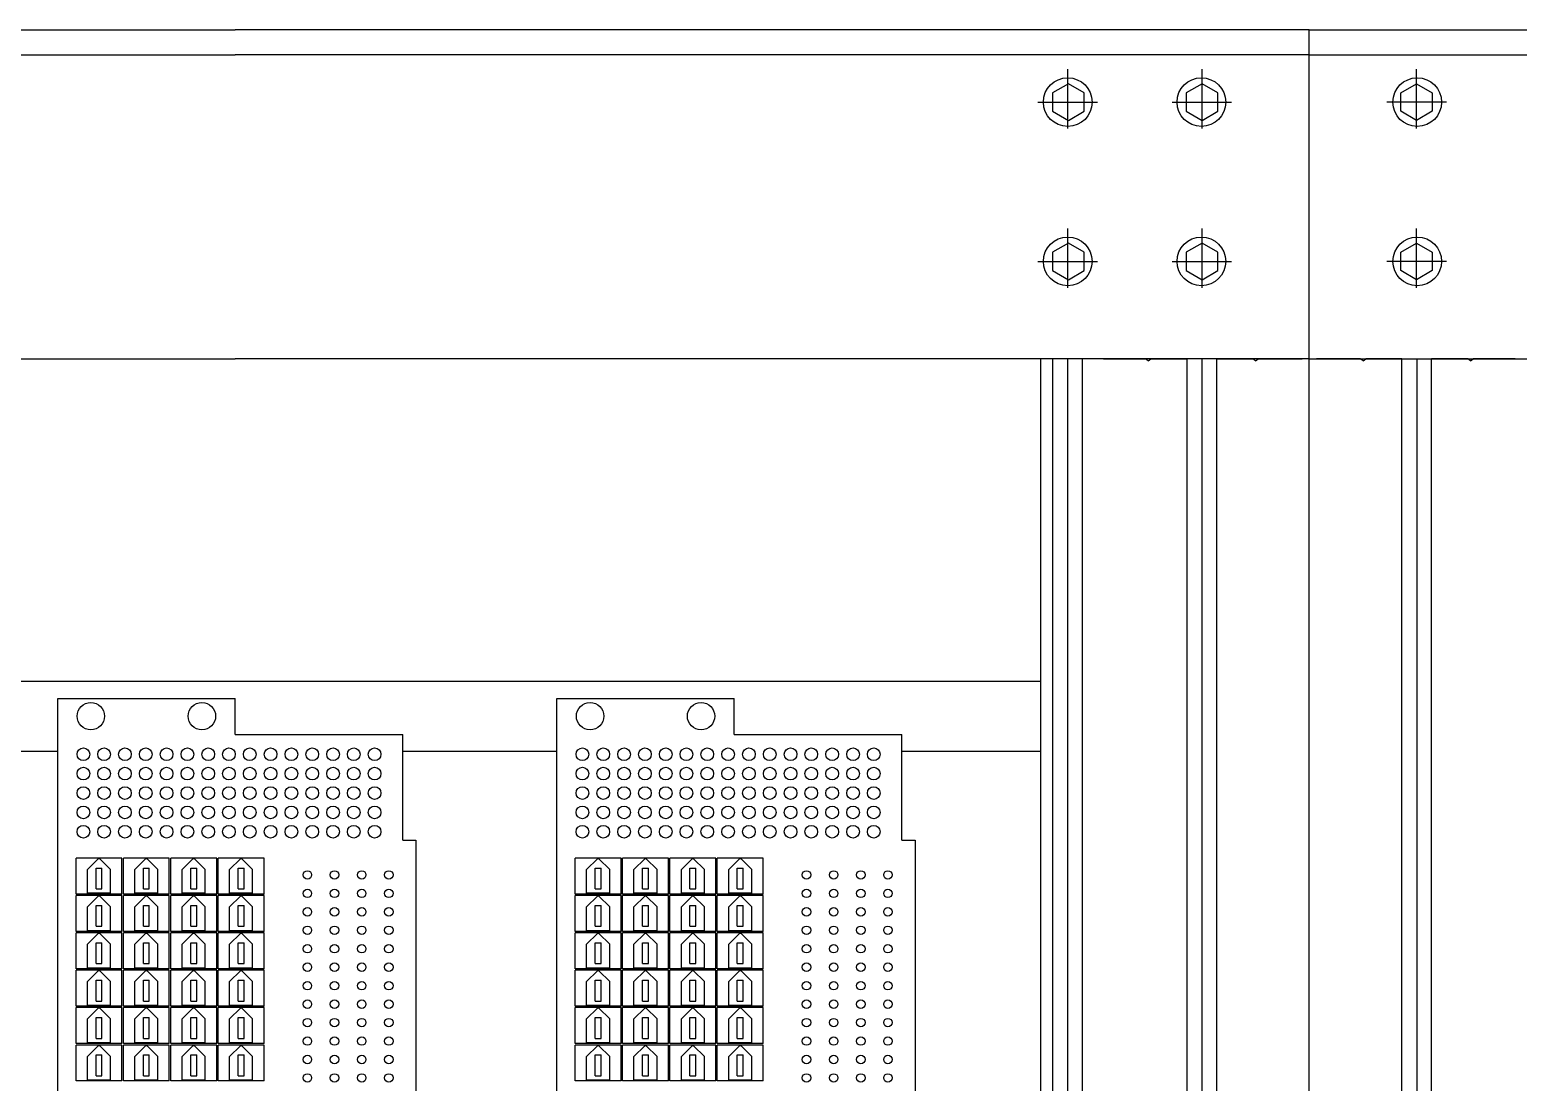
# Model space of a CAD drawing. Header units: millimetres. Extents: x 841 to 1682, y 0 to 594.
# Drawn here: x 1203.95 to 1219.59, y 463.29 to 474.36 of the extents above; entities that cross this region are included whole.
import ezdxf

# ---------------------------------------------------------------- set-up
doc = ezdxf.new("R2010")
doc.units = ezdxf.units.MM
doc.layers.add('A', color=4, linetype='Continuous')

msp = doc.modelspace()

# ---------------------------------------------------------------- linework, layer by layer
at = {"layer": 'A'}
for p, q in [((1194.814, 474.36), (1206.104, 474.36)), ((1194.814, 474.36), (1206.104, 474.36)), ((1217.393, 474.36), (1206.104, 474.36)), ((1217.393, 474.36), (1206.104, 474.36)), ((1217.393, 474.36), (1214.571, 474.36)), ((1217.393, 470.898), (1217.393, 474.36)), ((1217.393, 395.032), (1217.393, 474.36)), ((1217.393, 474.36), (1220.216, 474.36)), ((1217.393, 470.898), (1217.393, 474.36)), ((1217.393, 474.36), (1228.683, 474.36)), ((1217.393, 474.36), (1228.683, 474.36)), ((1217.393, 395.032), (1217.393, 474.36)), ((1194.814, 474.097), (1206.104, 474.097)), ((1194.814, 474.097), (1206.104, 474.097)), ((1217.393, 474.097), (1206.104, 474.097)), ((1217.393, 474.097), (1206.104, 474.097)), ((1217.393, 474.097), (1228.683, 474.097)), ((1217.393, 474.097), (1228.683, 474.097)), ((1214.855, 473.32), (1214.855, 473.946)), ((1216.266, 473.32), (1216.266, 473.946)), ((1218.52, 473.32), (1218.52, 473.946)), ((1214.54, 473.599), (1215.166, 473.599)), ((1215.951, 473.599), (1216.577, 473.599)), ((1218.835, 473.599), (1218.209, 473.599)), ((1214.855, 471.645), (1214.855, 472.271)), ((1216.266, 471.645), (1216.266, 472.271)), ((1218.52, 471.645), (1218.52, 472.271)), ((1214.54, 471.924), (1215.166, 471.924)), ((1215.951, 471.924), (1216.577, 471.924)), ((1218.835, 471.924), (1218.209, 471.924)), ((1194.814, 470.898), (1206.104, 470.898)), ((1217.393, 470.898), (1206.104, 470.898)), ((1214.571, 433.548), (1214.571, 470.898)), ((1214.697, 433.548), (1214.697, 470.898)), ((1214.853, 470.898), (1214.853, 433.548)), ((1215.009, 433.548), (1215.009, 470.898)), ((1215.229, 470.898), (1215.671, 470.898)), ((1215.229, 470.898), (1215.671, 470.898)), ((1215.7, 470.879), (1215.671, 470.898)), ((1215.7, 470.879), (1215.728, 470.898)), ((1215.728, 470.898), (1215.737, 470.898)), ((1215.728, 470.898), (1216.108, 470.898)), ((1216.108, 395.032), (1216.108, 470.898)), ((1216.264, 470.898), (1216.264, 395.006)), ((1216.42, 470.898), (1216.8, 470.898)), ((1216.42, 395.032), (1216.42, 470.898)), ((1216.8, 470.898), (1216.791, 470.898)), ((1216.829, 470.879), (1216.8, 470.898)), ((1216.829, 470.879), (1216.857, 470.898)), ((1216.857, 470.898), (1217.318, 470.898)), ((1217.393, 470.898), (1228.683, 470.898)), ((1217.929, 470.898), (1217.468, 470.898)), ((1217.958, 470.879), (1217.929, 470.898)), ((1217.958, 470.879), (1217.986, 470.898)), ((1218.366, 470.898), (1217.986, 470.898)), ((1217.986, 470.898), (1217.995, 470.898)), ((1218.366, 395.032), (1218.366, 470.898)), ((1218.522, 470.898), (1218.522, 395.006)), ((1219.058, 470.898), (1218.678, 470.898)), ((1218.678, 395.032), (1218.678, 470.898)), ((1219.058, 470.898), (1219.049, 470.898)), ((1219.087, 470.879), (1219.058, 470.898)), ((1219.087, 470.879), (1219.115, 470.898)), ((1219.557, 470.898), (1219.115, 470.898)), ((1219.557, 470.898), (1219.115, 470.898)), ((1217.393, 470.409), (1217.393, 470.747)), ((1217.393, 470.409), (1217.393, 470.747)), ((1197.636, 467.511), (1214.571, 467.511)), ((1204.242, 454.535), (1204.242, 467.327)), ((1204.242, 467.327), (1206.104, 467.327)), ((1206.104, 466.948), (1206.104, 467.327)), ((1209.487, 454.535), (1209.487, 467.327)), ((1209.487, 467.327), (1211.349, 467.327)), ((1211.349, 466.948), (1211.349, 467.327)), ((1206.104, 466.948), (1207.867, 466.948)), ((1207.867, 465.837), (1207.867, 466.948)), ((1211.349, 466.948), (1213.112, 466.948)), ((1213.112, 465.837), (1213.112, 466.948)), ((1202.621, 466.773), (1204.242, 466.773)), ((1207.867, 466.773), (1209.487, 466.773)), ((1213.112, 466.773), (1214.571, 466.773)), ((1207.867, 465.837), (1208.005, 465.837)), ((1208.005, 465.837), (1208.005, 455.645)), ((1213.112, 465.837), (1213.25, 465.837)), ((1213.25, 465.837), (1213.25, 455.645))]:
    msp.add_line(p, q, dxfattribs=at)
at = {"layer": 'A', "color": 2}
for p, q in [((1204.433, 465.272), (1204.433, 465.65)), ((1204.916, 465.65), (1204.433, 465.65)), ((1204.667, 465.643), (1204.553, 465.53)), ((1204.553, 465.28), (1204.553, 465.53)), ((1204.643, 465.545), (1204.705, 465.545)), ((1204.643, 465.326), (1204.643, 465.545)), ((1204.682, 465.643), (1204.667, 465.643)), ((1204.682, 465.643), (1204.795, 465.53)), ((1204.705, 465.326), (1204.705, 465.545)), ((1204.795, 465.28), (1204.795, 465.53)), ((1204.916, 465.272), (1204.916, 465.65)), ((1205.413, 465.65), (1204.931, 465.65)), ((1204.931, 465.272), (1204.931, 465.65)), ((1205.164, 465.643), (1205.051, 465.53)), ((1205.051, 465.28), (1205.051, 465.53)), ((1205.141, 465.545), (1205.203, 465.545)), ((1205.141, 465.326), (1205.141, 465.545)), ((1205.18, 465.643), (1205.164, 465.643)), ((1205.18, 465.643), (1205.293, 465.53)), ((1205.203, 465.326), (1205.203, 465.545)), ((1205.293, 465.28), (1205.293, 465.53)), ((1205.413, 465.272), (1205.413, 465.65)), ((1205.428, 465.272), (1205.428, 465.65)), ((1205.911, 465.65), (1205.428, 465.65)), ((1205.662, 465.643), (1205.549, 465.53)), ((1205.549, 465.28), (1205.549, 465.53)), ((1205.639, 465.545), (1205.701, 465.545)), ((1205.639, 465.326), (1205.639, 465.545)), ((1205.677, 465.643), (1205.662, 465.643)), ((1205.677, 465.643), (1205.791, 465.53)), ((1205.701, 465.326), (1205.701, 465.545)), ((1205.791, 465.28), (1205.791, 465.53)), ((1205.911, 465.272), (1205.911, 465.65)), ((1206.409, 465.65), (1205.926, 465.65)), ((1205.926, 465.272), (1205.926, 465.65)), ((1206.16, 465.643), (1206.046, 465.53)), ((1206.046, 465.28), (1206.046, 465.53)), ((1206.136, 465.326), (1206.136, 465.545)), ((1206.136, 465.545), (1206.199, 465.545)), ((1206.175, 465.643), (1206.16, 465.643)), ((1206.175, 465.643), (1206.289, 465.53)), ((1206.199, 465.326), (1206.199, 465.545)), ((1206.289, 465.28), (1206.289, 465.53)), ((1206.409, 465.272), (1206.409, 465.65)), ((1209.678, 465.272), (1209.678, 465.65)), ((1210.161, 465.65), (1209.678, 465.65)), ((1209.912, 465.643), (1209.798, 465.53)), ((1209.798, 465.28), (1209.798, 465.53)), ((1209.888, 465.545), (1209.951, 465.545)), ((1209.888, 465.326), (1209.888, 465.545)), ((1209.927, 465.643), (1209.912, 465.643)), ((1209.927, 465.643), (1210.041, 465.53)), ((1209.951, 465.326), (1209.951, 465.545)), ((1210.041, 465.28), (1210.041, 465.53)), ((1210.161, 465.272), (1210.161, 465.65)), ((1210.659, 465.65), (1210.176, 465.65)), ((1210.176, 465.272), (1210.176, 465.65)), ((1210.41, 465.643), (1210.296, 465.53)), ((1210.296, 465.28), (1210.296, 465.53)), ((1210.386, 465.545), (1210.449, 465.545)), ((1210.386, 465.326), (1210.386, 465.545)), ((1210.425, 465.643), (1210.41, 465.643)), ((1210.425, 465.643), (1210.539, 465.53)), ((1210.449, 465.326), (1210.449, 465.545)), ((1210.539, 465.28), (1210.539, 465.53)), ((1210.659, 465.272), (1210.659, 465.65)), ((1210.674, 465.272), (1210.674, 465.65)), ((1211.157, 465.65), (1210.674, 465.65)), ((1210.908, 465.643), (1210.794, 465.53)), ((1210.794, 465.28), (1210.794, 465.53)), ((1210.884, 465.545), (1210.946, 465.545)), ((1210.884, 465.326), (1210.884, 465.545)), ((1210.923, 465.643), (1210.908, 465.643)), ((1210.923, 465.643), (1211.036, 465.53)), ((1210.946, 465.326), (1210.946, 465.545)), ((1211.036, 465.28), (1211.036, 465.53)), ((1211.157, 465.272), (1211.157, 465.65)), ((1211.654, 465.65), (1211.172, 465.65)), ((1211.172, 465.272), (1211.172, 465.65)), ((1211.405, 465.643), (1211.292, 465.53)), ((1211.292, 465.28), (1211.292, 465.53)), ((1211.382, 465.326), (1211.382, 465.545)), ((1211.382, 465.545), (1211.444, 465.545)), ((1211.421, 465.643), (1211.405, 465.643)), ((1211.421, 465.643), (1211.534, 465.53)), ((1211.444, 465.326), (1211.444, 465.545)), ((1211.534, 465.28), (1211.534, 465.53)), ((1211.654, 465.272), (1211.654, 465.65)), ((1204.916, 465.272), (1204.433, 465.272)), ((1204.916, 465.257), (1204.433, 465.257)), ((1204.433, 464.879), (1204.433, 465.257)), ((1204.795, 465.28), (1204.553, 465.28)), ((1204.667, 465.25), (1204.553, 465.137)), ((1204.643, 465.326), (1204.705, 465.326)), ((1204.682, 465.25), (1204.667, 465.25)), ((1204.682, 465.25), (1204.795, 465.137)), ((1204.916, 464.879), (1204.916, 465.257)), ((1205.413, 465.272), (1204.931, 465.272)), ((1205.413, 465.257), (1204.931, 465.257)), ((1204.931, 464.879), (1204.931, 465.257)), ((1205.293, 465.28), (1205.051, 465.28)), ((1205.164, 465.25), (1205.051, 465.137)), ((1205.141, 465.326), (1205.203, 465.326)), ((1205.18, 465.25), (1205.164, 465.25)), ((1205.18, 465.25), (1205.293, 465.137)), ((1205.413, 464.879), (1205.413, 465.257)), ((1205.911, 465.272), (1205.428, 465.272)), ((1205.428, 464.879), (1205.428, 465.257)), ((1205.911, 465.257), (1205.428, 465.257)), ((1205.791, 465.28), (1205.549, 465.28)), ((1205.662, 465.25), (1205.549, 465.137)), ((1205.639, 465.326), (1205.701, 465.326)), ((1205.677, 465.25), (1205.662, 465.25)), ((1205.677, 465.25), (1205.791, 465.137)), ((1205.911, 464.879), (1205.911, 465.257)), ((1206.409, 465.272), (1205.926, 465.272)), ((1206.409, 465.257), (1205.926, 465.257)), ((1205.926, 464.879), (1205.926, 465.257)), ((1206.289, 465.28), (1206.046, 465.28)), ((1206.16, 465.25), (1206.046, 465.137)), ((1206.136, 465.326), (1206.199, 465.326)), ((1206.175, 465.25), (1206.16, 465.25)), ((1206.175, 465.25), (1206.289, 465.137)), ((1206.409, 464.879), (1206.409, 465.257)), ((1210.161, 465.272), (1209.678, 465.272)), ((1210.161, 465.257), (1209.678, 465.257)), ((1209.678, 464.879), (1209.678, 465.257)), ((1210.041, 465.28), (1209.798, 465.28)), ((1209.912, 465.25), (1209.798, 465.137)), ((1209.888, 465.326), (1209.951, 465.326)), ((1209.927, 465.25), (1209.912, 465.25)), ((1209.927, 465.25), (1210.041, 465.137)), ((1210.161, 464.879), (1210.161, 465.257)), ((1210.659, 465.272), (1210.176, 465.272)), ((1210.659, 465.257), (1210.176, 465.257)), ((1210.176, 464.879), (1210.176, 465.257)), ((1210.539, 465.28), (1210.296, 465.28)), ((1210.41, 465.25), (1210.296, 465.137)), ((1210.386, 465.326), (1210.449, 465.326)), ((1210.425, 465.25), (1210.41, 465.25)), ((1210.425, 465.25), (1210.539, 465.137)), ((1210.659, 464.879), (1210.659, 465.257)), ((1211.157, 465.272), (1210.674, 465.272)), ((1210.674, 464.879), (1210.674, 465.257)), ((1211.157, 465.257), (1210.674, 465.257)), ((1211.036, 465.28), (1210.794, 465.28)), ((1210.908, 465.25), (1210.794, 465.137)), ((1210.884, 465.326), (1210.946, 465.326)), ((1210.923, 465.25), (1210.908, 465.25)), ((1210.923, 465.25), (1211.036, 465.137)), ((1211.157, 464.879), (1211.157, 465.257)), ((1211.654, 465.272), (1211.172, 465.272)), ((1211.654, 465.257), (1211.172, 465.257)), ((1211.172, 464.879), (1211.172, 465.257)), ((1211.534, 465.28), (1211.292, 465.28)), ((1211.405, 465.25), (1211.292, 465.137)), ((1211.382, 465.326), (1211.444, 465.326)), ((1211.421, 465.25), (1211.405, 465.25)), ((1211.421, 465.25), (1211.534, 465.137)), ((1211.654, 464.879), (1211.654, 465.257)), ((1204.553, 464.886), (1204.553, 465.137)), ((1204.643, 465.152), (1204.705, 465.152)), ((1204.643, 464.933), (1204.643, 465.152)), ((1204.705, 464.933), (1204.705, 465.152)), ((1204.795, 464.886), (1204.795, 465.137)), ((1205.051, 464.886), (1205.051, 465.137)), ((1205.141, 464.933), (1205.141, 465.152)), ((1205.141, 465.152), (1205.203, 465.152)), ((1205.203, 464.933), (1205.203, 465.152)), ((1205.293, 464.886), (1205.293, 465.137)), ((1205.549, 464.886), (1205.549, 465.137)), ((1205.639, 464.933), (1205.639, 465.152)), ((1205.639, 465.152), (1205.701, 465.152)), ((1205.701, 464.933), (1205.701, 465.152)), ((1205.791, 464.886), (1205.791, 465.137)), ((1206.046, 464.886), (1206.046, 465.137)), ((1206.136, 464.933), (1206.136, 465.152)), ((1206.136, 465.152), (1206.199, 465.152)), ((1206.199, 464.933), (1206.199, 465.152)), ((1206.289, 464.886), (1206.289, 465.137)), ((1209.798, 464.886), (1209.798, 465.137)), ((1209.888, 465.152), (1209.951, 465.152)), ((1209.888, 464.933), (1209.888, 465.152)), ((1209.951, 464.933), (1209.951, 465.152)), ((1210.041, 464.886), (1210.041, 465.137)), ((1210.296, 464.886), (1210.296, 465.137)), ((1210.386, 464.933), (1210.386, 465.152)), ((1210.386, 465.152), (1210.449, 465.152)), ((1210.449, 464.933), (1210.449, 465.152)), ((1210.539, 464.886), (1210.539, 465.137)), ((1210.794, 464.886), (1210.794, 465.137)), ((1210.884, 464.933), (1210.884, 465.152)), ((1210.884, 465.152), (1210.946, 465.152)), ((1210.946, 464.933), (1210.946, 465.152)), ((1211.036, 464.886), (1211.036, 465.137)), ((1211.292, 464.886), (1211.292, 465.137)), ((1211.382, 464.933), (1211.382, 465.152)), ((1211.382, 465.152), (1211.444, 465.152)), ((1211.444, 464.933), (1211.444, 465.152)), ((1211.534, 464.886), (1211.534, 465.137)), ((1204.916, 464.879), (1204.433, 464.879)), ((1204.795, 464.886), (1204.553, 464.886)), ((1204.643, 464.933), (1204.705, 464.933)), ((1205.413, 464.879), (1204.931, 464.879)), ((1205.293, 464.886), (1205.051, 464.886)), ((1205.141, 464.933), (1205.203, 464.933)), ((1205.911, 464.879), (1205.428, 464.879)), ((1205.791, 464.886), (1205.549, 464.886)), ((1205.639, 464.933), (1205.701, 464.933)), ((1206.409, 464.879), (1205.926, 464.879)), ((1206.289, 464.886), (1206.046, 464.886)), ((1206.136, 464.933), (1206.199, 464.933)), ((1210.161, 464.879), (1209.678, 464.879)), ((1210.041, 464.886), (1209.798, 464.886)), ((1209.888, 464.933), (1209.951, 464.933)), ((1210.659, 464.879), (1210.176, 464.879)), ((1210.539, 464.886), (1210.296, 464.886)), ((1210.386, 464.933), (1210.449, 464.933)), ((1211.157, 464.879), (1210.674, 464.879)), ((1211.036, 464.886), (1210.794, 464.886)), ((1210.884, 464.933), (1210.946, 464.933)), ((1211.654, 464.879), (1211.172, 464.879)), ((1211.534, 464.886), (1211.292, 464.886)), ((1211.382, 464.933), (1211.444, 464.933)), ((1204.916, 464.864), (1204.433, 464.864)), ((1204.433, 464.486), (1204.433, 464.864)), ((1204.667, 464.856), (1204.553, 464.744)), ((1204.553, 464.493), (1204.553, 464.744)), ((1204.643, 464.759), (1204.705, 464.759)), ((1204.643, 464.54), (1204.643, 464.759)), ((1204.682, 464.856), (1204.667, 464.856)), ((1204.682, 464.856), (1204.795, 464.744)), ((1204.705, 464.54), (1204.705, 464.759)), ((1204.795, 464.493), (1204.795, 464.744)), ((1204.916, 464.486), (1204.916, 464.864)), ((1205.413, 464.864), (1204.931, 464.864)), ((1204.931, 464.486), (1204.931, 464.864)), ((1205.164, 464.856), (1205.051, 464.744)), ((1205.051, 464.493), (1205.051, 464.744)), ((1205.141, 464.759), (1205.203, 464.759)), ((1205.141, 464.54), (1205.141, 464.759)), ((1205.18, 464.856), (1205.164, 464.856)), ((1205.18, 464.856), (1205.293, 464.744)), ((1205.203, 464.54), (1205.203, 464.759)), ((1205.293, 464.493), (1205.293, 464.744)), ((1205.413, 464.486), (1205.413, 464.864)), ((1205.428, 464.486), (1205.428, 464.864)), ((1205.911, 464.864), (1205.428, 464.864)), ((1205.662, 464.856), (1205.549, 464.744)), ((1205.549, 464.493), (1205.549, 464.744)), ((1205.639, 464.759), (1205.701, 464.759)), ((1205.639, 464.54), (1205.639, 464.759)), ((1205.677, 464.856), (1205.662, 464.856)), ((1205.677, 464.856), (1205.791, 464.744)), ((1205.701, 464.54), (1205.701, 464.759)), ((1205.791, 464.493), (1205.791, 464.744)), ((1205.911, 464.486), (1205.911, 464.864)), ((1206.409, 464.864), (1205.926, 464.864)), ((1205.926, 464.486), (1205.926, 464.864)), ((1206.16, 464.856), (1206.046, 464.744)), ((1206.046, 464.493), (1206.046, 464.744)), ((1206.136, 464.54), (1206.136, 464.759)), ((1206.136, 464.759), (1206.199, 464.759)), ((1206.175, 464.856), (1206.16, 464.856)), ((1206.175, 464.856), (1206.289, 464.744)), ((1206.199, 464.54), (1206.199, 464.759)), ((1206.289, 464.493), (1206.289, 464.744)), ((1206.409, 464.486), (1206.409, 464.864)), ((1210.161, 464.864), (1209.678, 464.864)), ((1209.678, 464.486), (1209.678, 464.864)), ((1209.912, 464.856), (1209.798, 464.744)), ((1209.798, 464.493), (1209.798, 464.744)), ((1209.888, 464.759), (1209.951, 464.759)), ((1209.888, 464.54), (1209.888, 464.759)), ((1209.927, 464.856), (1209.912, 464.856)), ((1209.927, 464.856), (1210.041, 464.744)), ((1209.951, 464.54), (1209.951, 464.759)), ((1210.041, 464.493), (1210.041, 464.744)), ((1210.161, 464.486), (1210.161, 464.864)), ((1210.659, 464.864), (1210.176, 464.864)), ((1210.176, 464.486), (1210.176, 464.864)), ((1210.41, 464.856), (1210.296, 464.744)), ((1210.296, 464.493), (1210.296, 464.744)), ((1210.386, 464.759), (1210.449, 464.759)), ((1210.386, 464.54), (1210.386, 464.759)), ((1210.425, 464.856), (1210.41, 464.856)), ((1210.425, 464.856), (1210.539, 464.744)), ((1210.449, 464.54), (1210.449, 464.759)), ((1210.539, 464.493), (1210.539, 464.744)), ((1210.659, 464.486), (1210.659, 464.864)), ((1210.674, 464.486), (1210.674, 464.864)), ((1211.157, 464.864), (1210.674, 464.864)), ((1210.908, 464.856), (1210.794, 464.744)), ((1210.794, 464.493), (1210.794, 464.744)), ((1210.884, 464.759), (1210.946, 464.759)), ((1210.884, 464.54), (1210.884, 464.759)), ((1210.923, 464.856), (1210.908, 464.856)), ((1210.923, 464.856), (1211.036, 464.744)), ((1210.946, 464.54), (1210.946, 464.759)), ((1211.036, 464.493), (1211.036, 464.744)), ((1211.157, 464.486), (1211.157, 464.864)), ((1211.654, 464.864), (1211.172, 464.864)), ((1211.172, 464.486), (1211.172, 464.864)), ((1211.405, 464.856), (1211.292, 464.744)), ((1211.292, 464.493), (1211.292, 464.744)), ((1211.382, 464.54), (1211.382, 464.759)), ((1211.382, 464.759), (1211.444, 464.759)), ((1211.421, 464.856), (1211.405, 464.856)), ((1211.421, 464.856), (1211.534, 464.744)), ((1211.444, 464.54), (1211.444, 464.759)), ((1211.534, 464.493), (1211.534, 464.744)), ((1211.654, 464.486), (1211.654, 464.864)), ((1204.916, 464.486), (1204.433, 464.486)), ((1204.433, 464.093), (1204.433, 464.471)), ((1204.916, 464.471), (1204.433, 464.471)), ((1204.795, 464.493), (1204.553, 464.493)), ((1204.667, 464.463), (1204.553, 464.351)), ((1204.643, 464.54), (1204.705, 464.54)), ((1204.682, 464.463), (1204.667, 464.463)), ((1204.682, 464.463), (1204.795, 464.351)), ((1204.916, 464.093), (1204.916, 464.471)), ((1205.413, 464.486), (1204.931, 464.486)), ((1205.413, 464.471), (1204.931, 464.471)), ((1204.931, 464.093), (1204.931, 464.471)), ((1205.293, 464.493), (1205.051, 464.493)), ((1205.164, 464.463), (1205.051, 464.351)), ((1205.141, 464.54), (1205.203, 464.54)), ((1205.18, 464.463), (1205.164, 464.463)), ((1205.18, 464.463), (1205.293, 464.351)), ((1205.413, 464.093), (1205.413, 464.471)), ((1205.911, 464.486), (1205.428, 464.486)), ((1205.428, 464.093), (1205.428, 464.471)), ((1205.911, 464.471), (1205.428, 464.471)), ((1205.791, 464.493), (1205.549, 464.493)), ((1205.662, 464.463), (1205.549, 464.351)), ((1205.639, 464.54), (1205.701, 464.54)), ((1205.677, 464.463), (1205.662, 464.463)), ((1205.677, 464.463), (1205.791, 464.351)), ((1205.911, 464.093), (1205.911, 464.471)), ((1206.409, 464.486), (1205.926, 464.486)), ((1206.409, 464.471), (1205.926, 464.471)), ((1205.926, 464.093), (1205.926, 464.471)), ((1206.289, 464.493), (1206.046, 464.493)), ((1206.16, 464.463), (1206.046, 464.351)), ((1206.136, 464.54), (1206.199, 464.54)), ((1206.175, 464.463), (1206.16, 464.463)), ((1206.175, 464.463), (1206.289, 464.351)), ((1206.409, 464.093), (1206.409, 464.471)), ((1210.161, 464.486), (1209.678, 464.486)), ((1209.678, 464.093), (1209.678, 464.471)), ((1210.161, 464.471), (1209.678, 464.471)), ((1210.041, 464.493), (1209.798, 464.493)), ((1209.912, 464.463), (1209.798, 464.351)), ((1209.888, 464.54), (1209.951, 464.54)), ((1209.927, 464.463), (1209.912, 464.463)), ((1209.927, 464.463), (1210.041, 464.351)), ((1210.161, 464.093), (1210.161, 464.471)), ((1210.659, 464.486), (1210.176, 464.486)), ((1210.659, 464.471), (1210.176, 464.471)), ((1210.176, 464.093), (1210.176, 464.471)), ((1210.539, 464.493), (1210.296, 464.493)), ((1210.41, 464.463), (1210.296, 464.351)), ((1210.386, 464.54), (1210.449, 464.54)), ((1210.425, 464.463), (1210.41, 464.463)), ((1210.425, 464.463), (1210.539, 464.351)), ((1210.659, 464.093), (1210.659, 464.471)), ((1211.157, 464.486), (1210.674, 464.486)), ((1210.674, 464.093), (1210.674, 464.471)), ((1211.157, 464.471), (1210.674, 464.471)), ((1211.036, 464.493), (1210.794, 464.493)), ((1210.908, 464.463), (1210.794, 464.351)), ((1210.884, 464.54), (1210.946, 464.54)), ((1210.923, 464.463), (1210.908, 464.463)), ((1210.923, 464.463), (1211.036, 464.351)), ((1211.157, 464.093), (1211.157, 464.471)), ((1211.654, 464.486), (1211.172, 464.486)), ((1211.654, 464.471), (1211.172, 464.471)), ((1211.172, 464.093), (1211.172, 464.471)), ((1211.534, 464.493), (1211.292, 464.493)), ((1211.405, 464.463), (1211.292, 464.351)), ((1211.382, 464.54), (1211.444, 464.54)), ((1211.421, 464.463), (1211.405, 464.463)), ((1211.421, 464.463), (1211.534, 464.351)), ((1211.654, 464.093), (1211.654, 464.471)), ((1204.553, 464.1), (1204.553, 464.351)), ((1204.643, 464.146), (1204.643, 464.366)), ((1204.643, 464.366), (1204.705, 464.366)), ((1204.705, 464.146), (1204.705, 464.366)), ((1204.795, 464.1), (1204.795, 464.351)), ((1205.051, 464.1), (1205.051, 464.351)), ((1205.141, 464.146), (1205.141, 464.366)), ((1205.141, 464.366), (1205.203, 464.366)), ((1205.203, 464.146), (1205.203, 464.366)), ((1205.293, 464.1), (1205.293, 464.351)), ((1205.549, 464.1), (1205.549, 464.351)), ((1205.639, 464.146), (1205.639, 464.366)), ((1205.639, 464.366), (1205.701, 464.366)), ((1205.701, 464.146), (1205.701, 464.366)), ((1205.791, 464.1), (1205.791, 464.351)), ((1206.046, 464.1), (1206.046, 464.351)), ((1206.136, 464.146), (1206.136, 464.366)), ((1206.136, 464.366), (1206.199, 464.366)), ((1206.199, 464.146), (1206.199, 464.366)), ((1206.289, 464.1), (1206.289, 464.351)), ((1209.798, 464.1), (1209.798, 464.351)), ((1209.888, 464.146), (1209.888, 464.366)), ((1209.888, 464.366), (1209.951, 464.366)), ((1209.951, 464.146), (1209.951, 464.366)), ((1210.041, 464.1), (1210.041, 464.351)), ((1210.296, 464.1), (1210.296, 464.351)), ((1210.386, 464.146), (1210.386, 464.366)), ((1210.386, 464.366), (1210.449, 464.366)), ((1210.449, 464.146), (1210.449, 464.366)), ((1210.539, 464.1), (1210.539, 464.351)), ((1210.794, 464.1), (1210.794, 464.351)), ((1210.884, 464.146), (1210.884, 464.366)), ((1210.884, 464.366), (1210.946, 464.366)), ((1210.946, 464.146), (1210.946, 464.366)), ((1211.036, 464.1), (1211.036, 464.351)), ((1211.292, 464.1), (1211.292, 464.351)), ((1211.382, 464.146), (1211.382, 464.366)), ((1211.382, 464.366), (1211.444, 464.366)), ((1211.444, 464.146), (1211.444, 464.366)), ((1211.534, 464.1), (1211.534, 464.351)), ((1204.795, 464.1), (1204.553, 464.1)), ((1204.643, 464.146), (1204.705, 464.146)), ((1205.293, 464.1), (1205.051, 464.1)), ((1205.141, 464.146), (1205.203, 464.146)), ((1205.791, 464.1), (1205.549, 464.1)), ((1205.639, 464.146), (1205.701, 464.146)), ((1206.289, 464.1), (1206.046, 464.1)), ((1206.136, 464.146), (1206.199, 464.146)), ((1210.041, 464.1), (1209.798, 464.1)), ((1209.888, 464.146), (1209.951, 464.146)), ((1210.539, 464.1), (1210.296, 464.1)), ((1210.386, 464.146), (1210.449, 464.146)), ((1211.036, 464.1), (1210.794, 464.1)), ((1210.884, 464.146), (1210.946, 464.146)), ((1211.534, 464.1), (1211.292, 464.1)), ((1211.382, 464.146), (1211.444, 464.146)), ((1204.916, 464.093), (1204.433, 464.093)), ((1204.916, 464.078), (1204.433, 464.078)), ((1204.433, 463.699), (1204.433, 464.078)), ((1204.667, 464.07), (1204.553, 463.958)), ((1204.553, 463.707), (1204.553, 463.958)), ((1204.643, 463.973), (1204.705, 463.973)), ((1204.643, 463.753), (1204.643, 463.973)), ((1204.682, 464.07), (1204.667, 464.07)), ((1204.682, 464.07), (1204.795, 463.958)), ((1204.705, 463.753), (1204.705, 463.973)), ((1204.795, 463.707), (1204.795, 463.958)), ((1204.916, 463.699), (1204.916, 464.078)), ((1205.413, 464.093), (1204.931, 464.093)), ((1205.413, 464.078), (1204.931, 464.078)), ((1204.931, 463.699), (1204.931, 464.078)), ((1205.164, 464.07), (1205.051, 463.958)), ((1205.051, 463.707), (1205.051, 463.958)), ((1205.141, 463.973), (1205.203, 463.973)), ((1205.141, 463.753), (1205.141, 463.973)), ((1205.18, 464.07), (1205.164, 464.07)), ((1205.18, 464.07), (1205.293, 463.958)), ((1205.203, 463.753), (1205.203, 463.973)), ((1205.293, 463.707), (1205.293, 463.958)), ((1205.413, 463.699), (1205.413, 464.078)), ((1205.911, 464.093), (1205.428, 464.093)), ((1205.428, 463.699), (1205.428, 464.078)), ((1205.911, 464.078), (1205.428, 464.078)), ((1205.662, 464.07), (1205.549, 463.958)), ((1205.549, 463.707), (1205.549, 463.958)), ((1205.639, 463.973), (1205.701, 463.973)), ((1205.639, 463.753), (1205.639, 463.973)), ((1205.677, 464.07), (1205.662, 464.07)), ((1205.677, 464.07), (1205.791, 463.958)), ((1205.701, 463.753), (1205.701, 463.973)), ((1205.791, 463.707), (1205.791, 463.958)), ((1205.911, 463.699), (1205.911, 464.078)), ((1206.409, 464.093), (1205.926, 464.093)), ((1206.409, 464.078), (1205.926, 464.078)), ((1205.926, 463.699), (1205.926, 464.078)), ((1206.16, 464.07), (1206.046, 463.958)), ((1206.046, 463.707), (1206.046, 463.958)), ((1206.136, 463.973), (1206.199, 463.973)), ((1206.136, 463.753), (1206.136, 463.973)), ((1206.175, 464.07), (1206.16, 464.07)), ((1206.175, 464.07), (1206.289, 463.958)), ((1206.199, 463.753), (1206.199, 463.973)), ((1206.289, 463.707), (1206.289, 463.958)), ((1206.409, 463.699), (1206.409, 464.078)), ((1210.161, 464.093), (1209.678, 464.093)), ((1210.161, 464.078), (1209.678, 464.078)), ((1209.678, 463.699), (1209.678, 464.078)), ((1209.912, 464.07), (1209.798, 463.958)), ((1209.798, 463.707), (1209.798, 463.958)), ((1209.888, 463.973), (1209.951, 463.973)), ((1209.888, 463.753), (1209.888, 463.973)), ((1209.927, 464.07), (1209.912, 464.07)), ((1209.927, 464.07), (1210.041, 463.958)), ((1209.951, 463.753), (1209.951, 463.973)), ((1210.041, 463.707), (1210.041, 463.958)), ((1210.161, 463.699), (1210.161, 464.078)), ((1210.659, 464.093), (1210.176, 464.093)), ((1210.659, 464.078), (1210.176, 464.078)), ((1210.176, 463.699), (1210.176, 464.078)), ((1210.41, 464.07), (1210.296, 463.958)), ((1210.296, 463.707), (1210.296, 463.958)), ((1210.386, 463.973), (1210.449, 463.973)), ((1210.386, 463.753), (1210.386, 463.973)), ((1210.425, 464.07), (1210.41, 464.07)), ((1210.425, 464.07), (1210.539, 463.958)), ((1210.449, 463.753), (1210.449, 463.973)), ((1210.539, 463.707), (1210.539, 463.958)), ((1210.659, 463.699), (1210.659, 464.078)), ((1211.157, 464.093), (1210.674, 464.093)), ((1210.674, 463.699), (1210.674, 464.078)), ((1211.157, 464.078), (1210.674, 464.078)), ((1210.908, 464.07), (1210.794, 463.958)), ((1210.794, 463.707), (1210.794, 463.958)), ((1210.884, 463.973), (1210.946, 463.973)), ((1210.884, 463.753), (1210.884, 463.973)), ((1210.923, 464.07), (1210.908, 464.07)), ((1210.923, 464.07), (1211.036, 463.958)), ((1210.946, 463.753), (1210.946, 463.973)), ((1211.036, 463.707), (1211.036, 463.958)), ((1211.157, 463.699), (1211.157, 464.078)), ((1211.654, 464.093), (1211.172, 464.093)), ((1211.654, 464.078), (1211.172, 464.078)), ((1211.172, 463.699), (1211.172, 464.078)), ((1211.405, 464.07), (1211.292, 463.958)), ((1211.292, 463.707), (1211.292, 463.958)), ((1211.382, 463.973), (1211.444, 463.973)), ((1211.382, 463.753), (1211.382, 463.973)), ((1211.421, 464.07), (1211.405, 464.07)), ((1211.421, 464.07), (1211.534, 463.958)), ((1211.444, 463.753), (1211.444, 463.973)), ((1211.534, 463.707), (1211.534, 463.958)), ((1211.654, 463.699), (1211.654, 464.078)), ((1204.916, 463.699), (1204.433, 463.699)), ((1204.916, 463.684), (1204.433, 463.684)), ((1204.433, 463.306), (1204.433, 463.684)), ((1204.795, 463.707), (1204.553, 463.707)), ((1204.667, 463.677), (1204.553, 463.564)), ((1204.643, 463.753), (1204.705, 463.753)), ((1204.682, 463.677), (1204.667, 463.677)), ((1204.682, 463.677), (1204.667, 463.677)), ((1204.682, 463.677), (1204.795, 463.564)), ((1204.916, 463.306), (1204.916, 463.684)), ((1205.413, 463.699), (1204.931, 463.699)), ((1204.931, 463.306), (1204.931, 463.684)), ((1205.413, 463.684), (1204.931, 463.684)), ((1205.293, 463.707), (1205.051, 463.707)), ((1205.164, 463.677), (1205.051, 463.564)), ((1205.141, 463.753), (1205.203, 463.753)), ((1205.18, 463.677), (1205.164, 463.677)), ((1205.18, 463.677), (1205.164, 463.677)), ((1205.18, 463.677), (1205.293, 463.564)), ((1205.413, 463.306), (1205.413, 463.684)), ((1205.911, 463.699), (1205.428, 463.699)), ((1205.428, 463.306), (1205.428, 463.684)), ((1205.911, 463.684), (1205.428, 463.684)), ((1205.791, 463.707), (1205.549, 463.707)), ((1205.662, 463.677), (1205.549, 463.564)), ((1205.639, 463.753), (1205.701, 463.753)), ((1205.677, 463.677), (1205.662, 463.677)), ((1205.677, 463.677), (1205.662, 463.677)), ((1205.677, 463.677), (1205.791, 463.564)), ((1205.911, 463.306), (1205.911, 463.684)), ((1206.409, 463.699), (1205.926, 463.699)), ((1206.409, 463.684), (1205.926, 463.684)), ((1205.926, 463.306), (1205.926, 463.684)), ((1206.289, 463.707), (1206.046, 463.707)), ((1206.16, 463.677), (1206.046, 463.564)), ((1206.136, 463.753), (1206.199, 463.753)), ((1206.175, 463.677), (1206.16, 463.677)), ((1206.175, 463.677), (1206.16, 463.677)), ((1206.175, 463.677), (1206.289, 463.564)), ((1206.409, 463.306), (1206.409, 463.684)), ((1210.161, 463.699), (1209.678, 463.699)), ((1210.161, 463.684), (1209.678, 463.684)), ((1209.678, 463.306), (1209.678, 463.684)), ((1210.041, 463.707), (1209.798, 463.707)), ((1209.912, 463.677), (1209.798, 463.564)), ((1209.888, 463.753), (1209.951, 463.753)), ((1209.927, 463.677), (1209.912, 463.677)), ((1209.927, 463.677), (1209.912, 463.677)), ((1209.927, 463.677), (1210.041, 463.564)), ((1210.161, 463.306), (1210.161, 463.684)), ((1210.659, 463.699), (1210.176, 463.699)), ((1210.176, 463.306), (1210.176, 463.684)), ((1210.659, 463.684), (1210.176, 463.684)), ((1210.539, 463.707), (1210.296, 463.707)), ((1210.41, 463.677), (1210.296, 463.564)), ((1210.386, 463.753), (1210.449, 463.753)), ((1210.425, 463.677), (1210.41, 463.677)), ((1210.425, 463.677), (1210.41, 463.677)), ((1210.425, 463.677), (1210.539, 463.564)), ((1210.659, 463.306), (1210.659, 463.684)), ((1211.157, 463.699), (1210.674, 463.699)), ((1210.674, 463.306), (1210.674, 463.684)), ((1211.157, 463.684), (1210.674, 463.684)), ((1211.036, 463.707), (1210.794, 463.707)), ((1210.908, 463.677), (1210.794, 463.564)), ((1210.884, 463.753), (1210.946, 463.753)), ((1210.923, 463.677), (1210.908, 463.677)), ((1210.923, 463.677), (1210.908, 463.677)), ((1210.923, 463.677), (1211.036, 463.564)), ((1211.157, 463.306), (1211.157, 463.684)), ((1211.654, 463.699), (1211.172, 463.699)), ((1211.654, 463.684), (1211.172, 463.684)), ((1211.172, 463.306), (1211.172, 463.684)), ((1211.534, 463.707), (1211.292, 463.707)), ((1211.405, 463.677), (1211.292, 463.564)), ((1211.382, 463.753), (1211.444, 463.753)), ((1211.421, 463.677), (1211.405, 463.677)), ((1211.421, 463.677), (1211.405, 463.677)), ((1211.421, 463.677), (1211.534, 463.564)), ((1211.654, 463.306), (1211.654, 463.684)), ((1204.553, 463.314), (1204.553, 463.564)), ((1204.643, 463.36), (1204.643, 463.58)), ((1204.643, 463.58), (1204.705, 463.58)), ((1204.705, 463.36), (1204.705, 463.58)), ((1204.795, 463.314), (1204.795, 463.564)), ((1205.051, 463.314), (1205.051, 463.564)), ((1205.141, 463.36), (1205.141, 463.58)), ((1205.141, 463.58), (1205.203, 463.58)), ((1205.203, 463.36), (1205.203, 463.58)), ((1205.293, 463.314), (1205.293, 463.564)), ((1205.549, 463.314), (1205.549, 463.564)), ((1205.639, 463.36), (1205.639, 463.58)), ((1205.639, 463.58), (1205.701, 463.58)), ((1205.701, 463.36), (1205.701, 463.58)), ((1205.791, 463.314), (1205.791, 463.564)), ((1206.046, 463.314), (1206.046, 463.564)), ((1206.136, 463.58), (1206.199, 463.58)), ((1206.136, 463.36), (1206.136, 463.58)), ((1206.199, 463.36), (1206.199, 463.58)), ((1206.289, 463.314), (1206.289, 463.564)), ((1209.798, 463.314), (1209.798, 463.564)), ((1209.888, 463.36), (1209.888, 463.58)), ((1209.888, 463.58), (1209.951, 463.58)), ((1209.951, 463.36), (1209.951, 463.58)), ((1210.041, 463.314), (1210.041, 463.564)), ((1210.296, 463.314), (1210.296, 463.564)), ((1210.386, 463.36), (1210.386, 463.58)), ((1210.386, 463.58), (1210.449, 463.58)), ((1210.449, 463.36), (1210.449, 463.58)), ((1210.539, 463.314), (1210.539, 463.564)), ((1210.794, 463.314), (1210.794, 463.564)), ((1210.884, 463.36), (1210.884, 463.58)), ((1210.884, 463.58), (1210.946, 463.58)), ((1210.946, 463.36), (1210.946, 463.58)), ((1211.036, 463.314), (1211.036, 463.564)), ((1211.292, 463.314), (1211.292, 463.564)), ((1211.382, 463.58), (1211.444, 463.58)), ((1211.382, 463.36), (1211.382, 463.58)), ((1211.444, 463.36), (1211.444, 463.58)), ((1211.534, 463.314), (1211.534, 463.564)), ((1204.795, 463.314), (1204.553, 463.314)), ((1204.643, 463.36), (1204.705, 463.36)), ((1205.293, 463.314), (1205.051, 463.314)), ((1205.141, 463.36), (1205.203, 463.36)), ((1205.791, 463.314), (1205.549, 463.314)), ((1205.639, 463.36), (1205.701, 463.36)), ((1206.289, 463.314), (1206.046, 463.314)), ((1206.136, 463.36), (1206.199, 463.36)), ((1210.041, 463.314), (1209.798, 463.314)), ((1209.888, 463.36), (1209.951, 463.36)), ((1210.539, 463.314), (1210.296, 463.314)), ((1210.386, 463.36), (1210.449, 463.36)), ((1211.036, 463.314), (1210.794, 463.314)), ((1210.884, 463.36), (1210.946, 463.36)), ((1211.534, 463.314), (1211.292, 463.314)), ((1211.382, 463.36), (1211.444, 463.36)), ((1204.916, 463.306), (1204.433, 463.306)), ((1205.413, 463.306), (1204.931, 463.306)), ((1205.911, 463.306), (1205.428, 463.306)), ((1206.409, 463.306), (1205.926, 463.306)), ((1210.161, 463.306), (1209.678, 463.306)), ((1210.659, 463.306), (1210.176, 463.306)), ((1211.157, 463.306), (1210.674, 463.306)), ((1211.654, 463.306), (1211.172, 463.306))]:
    msp.add_line(p, q, dxfattribs=at)
at = {"layer": 'A'}
for points in [[(1214.696, 473.503), (1214.862, 473.407), (1215.028, 473.503), (1215.028, 473.695), (1214.862, 473.791), (1214.696, 473.695)], [(1216.1, 473.503), (1216.266, 473.407), (1216.433, 473.503), (1216.433, 473.695), (1216.266, 473.791), (1216.1, 473.695)], [(1218.686, 473.503), (1218.52, 473.407), (1218.354, 473.503), (1218.354, 473.695), (1218.52, 473.791), (1218.686, 473.695)], [(1214.696, 471.828), (1214.862, 471.732), (1215.028, 471.828), (1215.028, 472.02), (1214.862, 472.116), (1214.696, 472.02)], [(1216.1, 471.828), (1216.266, 471.732), (1216.433, 471.828), (1216.433, 472.02), (1216.266, 472.116), (1216.1, 472.02)], [(1218.686, 471.828), (1218.52, 471.732), (1218.354, 471.828), (1218.354, 472.02), (1218.52, 472.116), (1218.686, 472.02)]]:
    msp.add_lwpolyline(points, close=True, dxfattribs=at)
for centre, radius in [((1214.855, 473.599), 0.256), ((1216.259, 473.599), 0.256), ((1218.527, 473.599), 0.256), ((1214.855, 471.924), 0.256), ((1216.259, 471.924), 0.256), ((1218.527, 471.924), 0.256), ((1204.589, 467.142), 0.144), ((1205.756, 467.142), 0.144), ((1209.835, 467.142), 0.144), ((1211.001, 467.142), 0.144)]:
    msp.add_circle(centre, radius, dxfattribs=at)
at = {"layer": 'A', "color": 2}
for centre, radius in [((1204.51, 466.742), 0.0666), ((1204.728, 466.742), 0.0666), ((1204.947, 466.742), 0.0666), ((1205.166, 466.742), 0.0666), ((1205.384, 466.742), 0.0666), ((1205.603, 466.742), 0.0666), ((1205.822, 466.742), 0.0666), ((1206.04, 466.742), 0.0666), ((1206.259, 466.742), 0.0666), ((1206.478, 466.742), 0.0666), ((1206.696, 466.742), 0.0666), ((1206.915, 466.742), 0.0666), ((1207.134, 466.742), 0.0666), ((1207.352, 466.742), 0.0666), ((1207.571, 466.742), 0.0666), ((1209.755, 466.742), 0.0666), ((1209.974, 466.742), 0.0666), ((1210.192, 466.742), 0.0666), ((1210.411, 466.742), 0.0666), ((1210.63, 466.742), 0.0666), ((1210.848, 466.742), 0.0666), ((1211.067, 466.742), 0.0666), ((1211.286, 466.742), 0.0666), ((1211.504, 466.742), 0.0666), ((1211.723, 466.742), 0.0666), ((1211.942, 466.742), 0.0666), ((1212.16, 466.742), 0.0666), ((1212.379, 466.742), 0.0666), ((1212.598, 466.742), 0.0666), ((1212.816, 466.742), 0.0666), ((1204.51, 466.538), 0.0666), ((1204.728, 466.538), 0.0666), ((1204.947, 466.538), 0.0666), ((1205.166, 466.538), 0.0666), ((1205.384, 466.538), 0.0666), ((1205.603, 466.538), 0.0666), ((1205.822, 466.538), 0.0666), ((1206.04, 466.538), 0.0666), ((1206.259, 466.538), 0.0666), ((1206.478, 466.538), 0.0666), ((1206.696, 466.538), 0.0666), ((1206.915, 466.538), 0.0666), ((1207.134, 466.538), 0.0666), ((1207.352, 466.538), 0.0666), ((1207.571, 466.538), 0.0666), ((1209.755, 466.538), 0.0666), ((1209.974, 466.538), 0.0666), ((1210.192, 466.538), 0.0666), ((1210.411, 466.538), 0.0666), ((1210.63, 466.538), 0.0666), ((1210.848, 466.538), 0.0666), ((1211.067, 466.538), 0.0666), ((1211.286, 466.538), 0.0666), ((1211.504, 466.538), 0.0666), ((1211.723, 466.538), 0.0666), ((1211.942, 466.538), 0.0666), ((1212.16, 466.538), 0.0666), ((1212.379, 466.538), 0.0666), ((1212.598, 466.538), 0.0666), ((1212.816, 466.538), 0.0666), ((1204.51, 466.334), 0.0666), ((1204.728, 466.334), 0.0666), ((1204.947, 466.334), 0.0666), ((1205.166, 466.334), 0.0666), ((1205.384, 466.334), 0.0666), ((1205.603, 466.334), 0.0666), ((1205.822, 466.334), 0.0666), ((1206.04, 466.334), 0.0666), ((1206.259, 466.334), 0.0666), ((1206.478, 466.334), 0.0666), ((1206.696, 466.334), 0.0666), ((1206.915, 466.334), 0.0666), ((1207.134, 466.334), 0.0666), ((1207.352, 466.334), 0.0666), ((1207.571, 466.334), 0.0666), ((1209.755, 466.334), 0.0666), ((1209.974, 466.334), 0.0666), ((1210.192, 466.334), 0.0666), ((1210.411, 466.334), 0.0666), ((1210.63, 466.334), 0.0666), ((1210.848, 466.334), 0.0666), ((1211.067, 466.334), 0.0666), ((1211.286, 466.334), 0.0666), ((1211.504, 466.334), 0.0666), ((1211.723, 466.334), 0.0666), ((1211.942, 466.334), 0.0666), ((1212.16, 466.334), 0.0666), ((1212.379, 466.334), 0.0666), ((1212.598, 466.334), 0.0666), ((1212.816, 466.334), 0.0666), ((1204.51, 466.13), 0.0666), ((1204.728, 466.13), 0.0666), ((1204.947, 466.13), 0.0666), ((1205.166, 466.13), 0.0666), ((1205.384, 466.13), 0.0666), ((1205.603, 466.13), 0.0666), ((1205.822, 466.13), 0.0666), ((1206.04, 466.13), 0.0666), ((1206.259, 466.13), 0.0666), ((1206.478, 466.13), 0.0666), ((1206.696, 466.13), 0.0666), ((1206.915, 466.13), 0.0666), ((1207.134, 466.13), 0.0666), ((1207.352, 466.13), 0.0666), ((1207.571, 466.13), 0.0666), ((1209.755, 466.13), 0.0666), ((1209.974, 466.13), 0.0666), ((1210.192, 466.13), 0.0666), ((1210.411, 466.13), 0.0666), ((1210.63, 466.13), 0.0666), ((1210.848, 466.13), 0.0666), ((1211.067, 466.13), 0.0666), ((1211.286, 466.13), 0.0666), ((1211.504, 466.13), 0.0666), ((1211.723, 466.13), 0.0666), ((1211.942, 466.13), 0.0666), ((1212.16, 466.13), 0.0666), ((1212.379, 466.13), 0.0666), ((1212.598, 466.13), 0.0666), ((1212.816, 466.13), 0.0666), ((1204.51, 465.927), 0.0666), ((1204.728, 465.927), 0.0666), ((1204.947, 465.927), 0.0666), ((1205.166, 465.927), 0.0666), ((1205.384, 465.927), 0.0666), ((1205.603, 465.927), 0.0666), ((1205.822, 465.927), 0.0666), ((1206.04, 465.927), 0.0666), ((1206.259, 465.927), 0.0666), ((1206.478, 465.927), 0.0666), ((1206.696, 465.927), 0.0666), ((1206.915, 465.927), 0.0666), ((1207.134, 465.927), 0.0666), ((1207.352, 465.927), 0.0666), ((1207.571, 465.927), 0.0666), ((1209.755, 465.927), 0.0666), ((1209.974, 465.927), 0.0666), ((1210.192, 465.927), 0.0666), ((1210.411, 465.927), 0.0666), ((1210.63, 465.927), 0.0666), ((1210.848, 465.927), 0.0666), ((1211.067, 465.927), 0.0666), ((1211.286, 465.927), 0.0666), ((1211.504, 465.927), 0.0666), ((1211.723, 465.927), 0.0666), ((1211.942, 465.927), 0.0666), ((1212.16, 465.927), 0.0666), ((1212.379, 465.927), 0.0666), ((1212.598, 465.927), 0.0666), ((1212.816, 465.927), 0.0666), ((1206.864, 465.473), 0.0444), ((1207.149, 465.473), 0.0444), ((1207.435, 465.473), 0.0444), ((1207.72, 465.473), 0.0444), ((1212.109, 465.473), 0.0444), ((1212.395, 465.473), 0.0444), ((1212.68, 465.473), 0.0444), ((1212.965, 465.473), 0.0444), ((1206.864, 465.279), 0.0444), ((1207.149, 465.279), 0.0444), ((1207.435, 465.279), 0.0444), ((1207.72, 465.279), 0.0444), ((1212.109, 465.279), 0.0444), ((1212.395, 465.279), 0.0444), ((1212.68, 465.279), 0.0444), ((1212.965, 465.279), 0.0444), ((1206.864, 465.085), 0.0444), ((1207.149, 465.085), 0.0444), ((1207.435, 465.085), 0.0444), ((1207.72, 465.085), 0.0444), ((1212.109, 465.085), 0.0444), ((1212.395, 465.085), 0.0444), ((1212.68, 465.085), 0.0444), ((1212.965, 465.085), 0.0444), ((1206.864, 464.891), 0.0444), ((1207.149, 464.891), 0.0444), ((1207.435, 464.891), 0.0444), ((1207.72, 464.891), 0.0444), ((1212.109, 464.891), 0.0444), ((1212.395, 464.891), 0.0444), ((1212.68, 464.891), 0.0444), ((1212.965, 464.891), 0.0444), ((1206.864, 464.697), 0.0444), ((1207.149, 464.697), 0.0444), ((1207.435, 464.697), 0.0444), ((1207.72, 464.697), 0.0444), ((1212.109, 464.697), 0.0444), ((1212.395, 464.697), 0.0444), ((1212.68, 464.697), 0.0444), ((1212.965, 464.697), 0.0444), ((1206.864, 464.503), 0.0444), ((1207.149, 464.503), 0.0444), ((1207.435, 464.503), 0.0444), ((1207.72, 464.503), 0.0444), ((1212.109, 464.503), 0.0444), ((1212.395, 464.503), 0.0444), ((1212.68, 464.503), 0.0444), ((1212.965, 464.503), 0.0444), ((1206.864, 464.308), 0.0444), ((1207.149, 464.308), 0.0444), ((1207.435, 464.308), 0.0444), ((1207.72, 464.308), 0.0444), ((1212.109, 464.308), 0.0444), ((1212.395, 464.308), 0.0444), ((1212.68, 464.308), 0.0444), ((1212.965, 464.308), 0.0444), ((1206.864, 464.114), 0.0444), ((1207.149, 464.114), 0.0444), ((1207.435, 464.114), 0.0444), ((1207.72, 464.114), 0.0444), ((1212.109, 464.114), 0.0444), ((1212.395, 464.114), 0.0444), ((1212.68, 464.114), 0.0444), ((1212.965, 464.114), 0.0444), ((1206.864, 463.92), 0.0444), ((1207.149, 463.92), 0.0444), ((1207.435, 463.92), 0.0444), ((1207.72, 463.92), 0.0444), ((1212.109, 463.92), 0.0444), ((1212.395, 463.92), 0.0444), ((1212.68, 463.92), 0.0444), ((1212.965, 463.92), 0.0444), ((1206.864, 463.726), 0.0444), ((1207.149, 463.726), 0.0444), ((1207.435, 463.726), 0.0444), ((1207.72, 463.726), 0.0444), ((1212.109, 463.726), 0.0444), ((1212.395, 463.726), 0.0444), ((1212.68, 463.726), 0.0444), ((1212.965, 463.726), 0.0444), ((1206.864, 463.532), 0.0444), ((1207.149, 463.532), 0.0444), ((1207.435, 463.532), 0.0444), ((1207.72, 463.532), 0.0444), ((1212.109, 463.532), 0.0444), ((1212.395, 463.532), 0.0444), ((1212.68, 463.532), 0.0444), ((1212.965, 463.532), 0.0444), ((1206.864, 463.338), 0.0444), ((1207.149, 463.338), 0.0444), ((1207.435, 463.338), 0.0444), ((1207.72, 463.338), 0.0444), ((1212.109, 463.338), 0.0444), ((1212.395, 463.338), 0.0444), ((1212.68, 463.338), 0.0444), ((1212.965, 463.338), 0.0444)]:
    msp.add_circle(centre, radius, dxfattribs=at)

doc.saveas('drawing.dxf')
